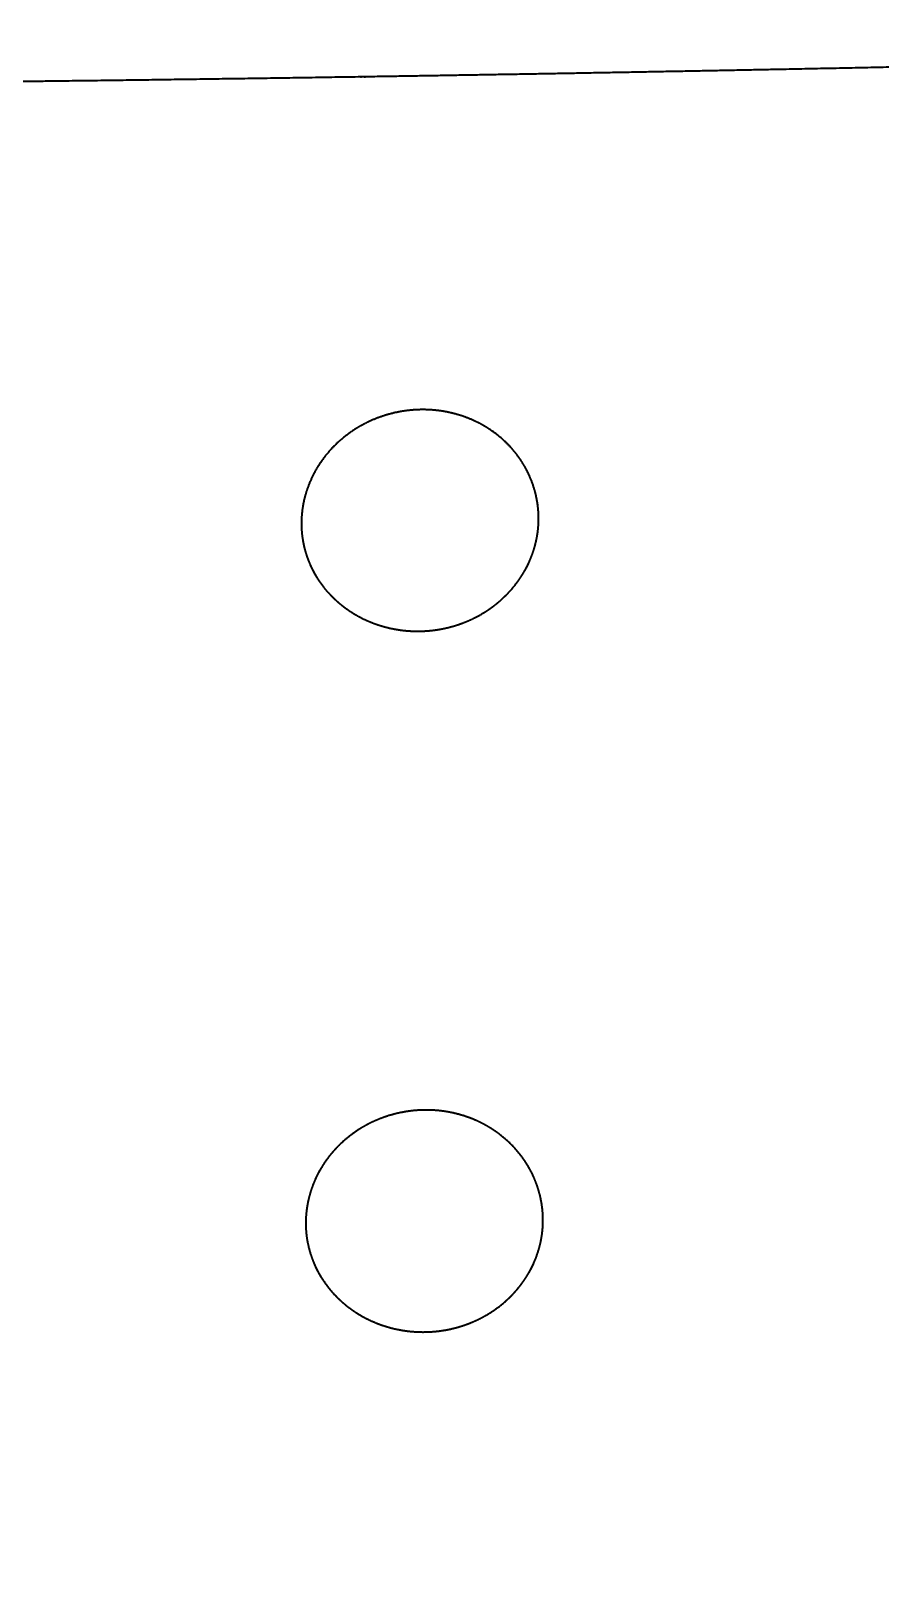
# Model space of a CAD drawing. Header units: millimetres. Extents: x 0 to 2650, y -1173 to 718.
# Drawn here: x 875.6 to 1008.1, y 474.3 to 717.9 of the extents above; entities that cross this region are included whole.
import ezdxf

# ---------------------------------------------------------------- set-up
doc = ezdxf.new("R2010")
doc.units = ezdxf.units.MM
doc.layers.add('Blocks', color=7, linetype='Continuous')
doc.layers.add('Blocks$Inner', color=7, linetype='Continuous', lineweight=25, true_color=0x007f00)
doc.layers.add('Blocks$Outline', color=7, linetype='Continuous', lineweight=35, true_color=0xff3f3f)

# ---------------------------------------------------------------- blocks, each defined once
blk = doc.blocks.new('Balcony Lounge Bench Front')
at = {"layer": 'Blocks$Inner'}
for points, knots in [([(1229.032135656447, 717.673536469847), (1217.412332935046, 717.3653052076188), (1205.789817789637, 717.0513861277686), (1194.158880985387, 716.7411702393656), (1170.927254889035, 716.1215403774004), (1147.689668041134, 715.5111076287067), (1124.442287047073, 714.9214726045757), (1105.366667405595, 714.4376466270987), (1085.797014010966, 713.9561622996116), (1065.73242956204, 713.4874846951825), (1038.526785628674, 712.8520030056352), (1011.879939047851, 712.2752416561052), (985.7978659233595, 711.7694421541928), (985.4769425267277, 711.7632186115552), (985.1560166294676, 711.7570040290339), (984.835088246422, 711.7507984346012), (964.7770676147575, 711.3631302801296), (944.6060381781808, 711.0082859366921), (924.3265093981154, 710.6936133770141), (909.4397973357882, 710.4626198543992), (894.764427649885, 710.2575577655334), (880.3025351431297, 710.0793459157794), (866.3248139742882, 709.9071004407415), (852.7207657056551, 709.761705214798), (839.4961711795131, 709.6383641322282), (839.3411159378084, 709.6369179872199), (839.1860601635071, 709.6354744130367), (839.0310038630087, 709.634033408438), (815.2872365013191, 709.4133724107196), (791.3243036478689, 709.2512830401974), (767.5691590605147, 709.1481781405782), (746.7689389565749, 709.0578985551183), (725.7902417672667, 709.0114343610912), (704.9946520047579, 709.0110993805829)], [483.7492437124793, 483.7492437124793, 483.7492437124793, 483.7492437124793, 518.8147163931104, 518.8147163931104, 518.8147163931104, 588.8905934468343, 588.8905934468343, 588.8905934468343, 647.8605916158995, 647.8605916158995, 647.8605916158995, 728.0740228903242, 728.0740228903242, 728.0740228903242, 729.0396010724385, 729.0396010724385, 729.0396010724385, 789.6955255532536, 789.6955255532536, 789.6955255532536, 833.7995068389195, 833.7995068389195, 833.7995068389195, 874.658090422292, 874.658090422292, 874.658090422292, 875.1236872624626, 875.1236872624626, 875.1236872624626, 946.622930840694, 946.622930840694, 946.622930840694, 1009.202221549876, 1009.202221549876, 1009.202221549876, 1009.202221549876]), ([(954.7651366757982, 641.8133399506441), (954.7651275020271, 642.3629099337813), (954.7375500990511, 642.9144164898535), (954.6244842372689, 644.0309126715802), (954.5381485163089, 644.5895709440192), (954.1959144342181, 646.2400961146232), (953.8570908404399, 647.308652424832), (953.1789148721382, 648.8666790441785), (952.9239694950793, 649.3785919375186), (952.3671302052098, 650.3658760029575), (952.0645319087798, 650.8433324420184), (951.4122031521783, 651.7666966861107), (951.062496291559, 652.2126200766434), (950.3150377277288, 653.07232586397), (949.9163226303008, 653.4870244172016), (948.6528535536399, 654.6760916966741), (947.7396053617013, 655.3778528766343), (946.2688355404207, 656.2983016710059), (945.7616983503212, 656.5829251790565), (944.71184691089, 657.1070823664886), (944.1682210850813, 657.3466903415101), (942.5188485973504, 657.9818975495982), (941.3850832011703, 658.3001559320546), (939.6331879734116, 658.6213308993902), (939.0395834565916, 658.7022437815176), (937.8394111848502, 658.8091458804411), (937.2386239982607, 658.8347198006995), (936.6371414408804, 658.8327986203803)], [177.1970611693083, 177.1970611693083, 177.1970611693083, 177.1970611693083, 178.9585203319024, 178.9585203319024, 180.7661941722061, 180.7661941722061, 184.3815418528133, 184.3815418528133, 186.1892156931169, 186.1892156931169, 187.9968895334206, 187.9968895334206, 189.804563373724, 189.804563373724, 191.6122372140276, 191.6122372140276, 195.2275848946351, 195.2275848946351, 197.0352587349388, 197.0352587349388, 198.8429325752426, 198.8429325752426, 202.45828025585, 202.45828025585, 204.2659540961537, 204.2659540961537, 206.0736279364574, 206.0736279364574, 206.0736279364574, 206.0736279364574]), ([(917.7651234823388, 641.0746645266918), (917.7651440512618, 640.0681109719008), (917.8578350623775, 639.0884690839666), (918.0423751552898, 638.1178858674175), (918.0934084289456, 637.8494778585336), (918.1517760379629, 637.5808100505565), (918.2167713389008, 637.3151541300213), (918.281553427074, 637.0503696760861), (918.3531875848039, 636.7872369583893), (918.431695820238, 636.5257121361174), (918.5880384119937, 636.0049073021255), (918.771057680664, 635.4922405740908), (918.980977434303, 634.987504377048), (919.1912258636985, 634.4819779039681), (919.4274945586931, 633.9867218439613), (919.6901109894152, 633.5015587007947), (919.8222888555738, 633.2573705179457), (919.9609130183271, 633.0161892094766), (920.1060426618187, 632.7779806147737), (920.2514418708106, 632.5393295686372), (920.4040051490701, 632.3027187477455), (920.562176020796, 632.0706328235683), (921.1925160365627, 631.1457277287845), (921.9156768026205, 630.2837072388174), (922.7354040469654, 629.4844231928219), (923.1465688711378, 629.0835124185323), (923.5789819412948, 628.701671105584), (924.0332261269959, 628.3388971036984), (924.4880655915149, 627.975647693027), (924.9645009015148, 627.6319764475775), (925.4586944985986, 627.3111287338179), (926.4454794301619, 626.6704735510393), (927.4950740918557, 626.1240964220779), (928.6104346127595, 625.6736718710563), (929.1693849445728, 625.447946692937), (929.7484599780819, 625.2456933881294), (930.3319528779975, 625.0727365144885), (930.9141133793801, 624.900174585644), (931.5053384019757, 624.7548329649508), (932.1059094349202, 624.636923076654), (933.3116101003598, 624.4002083118976), (934.5347340249864, 624.2770914785106), (935.7767199476548, 624.2690711886898)], [117.7966424881412, 117.7966424881412, 117.7966424881412, 117.7966424881412, 121.1533149979701, 121.1533149979701, 121.1533149979701, 122.0844969982978, 122.0844969982978, 122.0844969982978, 123.0107064796649, 123.0107064796649, 123.0107064796649, 124.8546306990416, 124.8546306990416, 124.8546306990416, 126.7013993916289, 126.7013993916289, 126.7013993916289, 127.6311802219141, 127.6311802219141, 127.6311802219141, 128.5643502761902, 128.5643502761902, 128.5643502761902, 132.2701314173521, 132.2701314173521, 132.2701314173521, 134.131370356656, 134.131370356656, 134.131370356656, 135.9979400210498, 135.9979400210498, 135.9979400210498, 139.7140544171125, 139.7140544171125, 139.7140544171125, 141.5878027622876, 141.5878027622876, 141.5878027622876, 143.4486197938053, 143.4486197938053, 143.4486197938053, 147.1790415086671, 147.1790415086671, 147.1790415086671, 147.1790415086671]), ([(935.7767199476548, 624.2690711886898), (937.0182854972081, 624.2610529794329), (938.2511894739055, 624.3682410079564), (939.4764180489692, 624.5914597857627), (940.0864419525169, 624.7025972444826), (940.689444999849, 624.8417957794954), (941.2856111921992, 625.0091039913168), (941.8829131022394, 625.1767309311981), (942.4780890560505, 625.3744645610095), (943.0549876150253, 625.5968797897804), (944.2057774431996, 626.0405508285112), (945.2976791037927, 626.5844889972941), (946.3323542302733, 627.2282457352012), (946.5909304796423, 627.3891273477311), (946.84498976754, 627.5557406680273), (947.0945827896485, 627.7280868528178), (947.3450950993592, 627.9010678138147), (947.5920976004618, 628.080573017236), (947.8329096084653, 628.2646162804958), (948.3125931623308, 628.6312197871812), (948.7711219965568, 629.0180840362045), (949.2089633093001, 629.4252389699905), (950.0827219310904, 630.2377596788538), (950.8600595584448, 631.1167592220118), (951.5445411660166, 632.0622632815503), (951.7161600579038, 632.2993278822323), (951.8824074396489, 632.5414578453965), (952.0410698637043, 632.7853464705331), (952.199304639531, 633.0285777343706), (952.3509204742004, 633.2748578926439), (952.4959902798237, 633.5242155604428), (952.7844273309129, 634.0200043985024), (953.0458568505037, 634.5259027909306), (953.2807685637545, 635.0420469134951), (953.5155562724049, 635.5579185752031), (953.7226193813149, 636.0813131994546), (953.9024227027257, 636.6124209494265), (953.9927867944152, 636.8793407651465), (954.0760729206922, 637.1476846009173), (954.1523411125872, 637.4174978562878), (954.2287641540624, 637.6878589215303), (954.2984828734316, 637.9611403207673), (954.3606303533179, 638.2337728335224), (954.6080508110899, 639.3191726153527), (954.7411021052849, 640.4094026127059), (954.7621883570919, 641.5065356940395), (954.7642345506392, 641.6130006386338), (954.7651375623445, 641.7152788364256), (954.7651366757982, 641.8133399506441)], [147.1790415086671, 147.1790415086671, 147.1790415086671, 147.1790415086671, 150.9082826268252, 150.9082826268252, 150.9082826268252, 152.7676458240798, 152.7676458240798, 152.7676458240798, 154.639176519309, 154.639176519309, 154.639176519309, 158.3498728036855, 158.3498728036855, 158.3498728036855, 159.2788941778976, 159.2788941778976, 159.2788941778976, 160.2130611819632, 160.2130611819632, 160.2130611819632, 162.0696542812669, 162.0696542812669, 162.0696542812669, 165.7692183105517, 165.7692183105517, 165.7692183105517, 166.7007093679837, 166.7007093679837, 166.7007093679837, 167.6275428588669, 167.6275428588669, 167.6275428588669, 169.4696703578914, 169.4696703578914, 169.4696703578914, 171.3108484330057, 171.3108484330057, 171.3108484330057, 172.23650323621, 172.23650323621, 172.23650323621, 173.1660922924084, 173.1660922924084, 173.1660922924084, 176.8527274313451, 176.8527274313451, 176.8527274313451, 177.1970611693083, 177.1970611693083, 177.1970611693083, 177.1970611693083]), ([(937.1619586866545, 549.5716069371629), (937.0483936662033, 549.5712462735198), (936.9348140728009, 549.5699002933604), (936.8212199800946, 549.5675670670826), (936.3266150065247, 549.557419665085), (935.8317347430548, 549.5285957873202), (934.7276935629252, 549.4221901126875), (934.1242166893753, 549.3353788303357), (932.3404327292646, 548.9947117818083), (931.1817525826336, 548.6609342949341), (929.4900884673152, 547.9982991554498), (928.9317593602136, 547.7488479030144), (927.854111054965, 547.2052602337681), (927.3322824334537, 546.9103939756824), (926.3219138400746, 546.2754732538888), (925.8333749020039, 545.9354173777465), (924.8898553849249, 545.2097468441243), (924.4338531566045, 544.823176999791), (923.1246043833744, 543.5986680902897), (922.3497970389744, 542.7162621927309), (921.3290591730347, 541.2971685225748), (921.012566366895, 540.8081049803732), (920.5743307157718, 540.0498476184293), (920.4339849224125, 539.7922426296936), (920.1679018331924, 539.2728687938616), (920.0421495848423, 539.0111894519068), (919.4491298245321, 537.6930115757641), (919.0880689756432, 536.6074493909946), (918.7777042723628, 535.2117223339883), (918.7227428007627, 534.9306207525151), (918.627284485472, 534.3644335501158), (918.5867365156519, 534.0786693634764), (918.4881670232626, 533.2239776252354), (918.4526808186529, 532.6556493779499), (918.4459077819338, 532.02904023054), (918.4455857108387, 531.96937064558), (918.4455871725204, 531.9097165124695)], [131.0938621494744, 131.0938621494744, 131.0938621494744, 131.0938621494744, 131.5909442456591, 131.5909442456591, 131.5909442456591, 133.7508921709843, 133.7508921709843, 136.4069073944604, 136.4069073944604, 141.7189378414126, 141.7189378414126, 144.3749530648886, 144.3749530648886, 147.0309682883647, 147.0309682883647, 149.686983511841, 149.686983511841, 152.3429987353171, 152.3429987353171, 157.6550291822692, 157.6550291822692, 160.3110444057453, 160.3110444057453, 161.6390520174837, 161.6390520174837, 162.9670596292218, 162.9670596292218, 168.279090076174, 168.279090076174, 169.607097687912, 169.607097687912, 170.93510529965, 170.93510529965, 173.5911205231261, 173.5911205231261, 173.8707423564457, 173.8707423564457, 173.8707423564457, 173.8707423564457]), ([(918.4455871725204, 531.9097165124695), (918.445612878375, 530.875543499289), (918.5461187846067, 529.8514728824157), (918.7470945437235, 528.8357205402826), (918.8003800822898, 528.5664098988454), (918.8610509205137, 528.2967167057832), (918.9283530765806, 528.0300500461672), (918.9954467213229, 527.7642095564879), (919.0694217965483, 527.4999749977651), (919.1503087339661, 527.2373031655443), (919.3113561556838, 526.7143185812856), (919.4991905309162, 526.1993365020462), (919.7140938791927, 525.6921560861956), (919.9292773375837, 525.1843145993698), (920.1705890762751, 524.6866777521427), (920.4384030420151, 524.1990763935028), (920.5731706882616, 523.9537087285644), (920.7144104553663, 523.7113458157874), (920.8621863429562, 523.4719544617001), (921.0102678607582, 523.2320679982149), (921.1656395965656, 522.9940947847062), (921.3265502637314, 522.7607936970635), (921.9678831202418, 521.8309382959233), (922.7021865363658, 520.9644737279341), (923.5332995459557, 520.1612898991661), (923.950010511322, 519.7585823193403), (924.3879036298258, 519.3751490682553), (924.8475507046714, 519.0109875949638), (925.0782335836393, 518.82822603362), (925.3150575033014, 518.6498733074113), (925.5558308594573, 518.4776384568031), (925.7956214771039, 518.306106598513), (926.0401014639137, 518.1400342106135), (926.2893362254053, 517.9794309986391), (927.286473164053, 517.3368906315955), (928.3454289523688, 516.7897313954454), (929.4689165195286, 516.3394452441098), (930.0319165919373, 516.11379865645), (930.6146635629684, 515.9118889573729), (931.2013968093197, 515.7394650846109), (931.7868188521443, 515.567426536516), (932.3808546683485, 515.4228192959781), (932.9837632102917, 515.3058075974695), (934.1940508753614, 515.0709165559238), (935.4197131237815, 514.950245966611), (936.6620553892462, 514.9448509499198)], [173.8707423564457, 173.8707423564457, 173.8707423564457, 173.8707423564457, 177.3652081411983, 177.3652081411983, 177.3652081411983, 178.2951359989609, 178.2951359989609, 178.2951359989609, 179.2201964525707, 179.2201964525707, 179.2201964525707, 181.0614483767524, 181.0614483767524, 181.0614483767524, 182.9050565701369, 182.9050565701369, 182.9050565701369, 183.8330749153241, 183.8330749153241, 183.8330749153241, 184.7648435012183, 184.7648435012183, 184.7648435012183, 188.464669580953, 188.464669580953, 188.464669580953, 190.3222544341338, 190.3222544341338, 190.3222544341338, 191.2563885686653, 191.2563885686653, 191.2563885686653, 192.1852319993178, 192.1852319993178, 192.1852319993178, 195.8945895959261, 195.8945895959261, 195.8945895959261, 197.7648149984549, 197.7648149984549, 197.7648149984549, 199.6222580980067, 199.6222580980067, 199.6222580980067, 203.3456058875158, 203.3456058875158, 203.3456058875158, 203.3456058875158]), ([(936.6620553892462, 514.9448509499198), (937.9039655169418, 514.9394571956655), (939.1349982598931, 515.0493847762846), (940.3562098727234, 515.2749928296471), (940.9642729385505, 515.3873271074735), (941.564804787211, 515.5276308756984), (942.158006881873, 515.6958996378089), (942.7523267639208, 515.8644854734739), (943.3439468878896, 516.0630191988166), (943.9169593264214, 516.2860471481326), (945.0600368229843, 516.730955867075), (946.1427833944981, 517.2754124733474), (947.167089462404, 517.9187073033427), (947.4231211343249, 518.0795028468056), (947.6745779564353, 518.2459777092081), (947.9215132453664, 518.4181301843637), (948.1693402995406, 518.5909043592146), (948.4136311773418, 518.7701746312923), (948.6516686412342, 518.953904596332), (949.1258135517255, 519.3198748364848), (949.5786969318615, 519.7059223042233), (950.0107941691294, 520.1120631101367), (950.8732002611632, 520.922663769059), (951.6393092754461, 521.7993584692194), (952.3125888585109, 522.7421153688811), (952.4814294650787, 522.9785337169014), (952.6448946315595, 523.2199937136975), (952.8008288947003, 523.4632326247702), (952.9563398888477, 523.7058112865416), (953.1052658012868, 523.9514488494606), (953.2476734838383, 524.2001719083637), (953.5308280244026, 524.69471730234), (953.7871452965792, 525.1994840003936), (954.0170577770805, 525.7145904327626), (954.2468538983612, 526.2294361686145), (954.4491090288884, 526.7520073125816), (954.6242161462742, 527.2824677422141), (954.7122197004192, 527.5490611499408), (954.7931852437159, 527.8171435640797), (954.8671623510782, 528.0867558365208), (954.9412974323986, 528.3569438508275), (955.008745298097, 528.6301142901211), (955.068664005441, 528.9027185552004), (955.3071802740833, 529.9878646640245), (955.4319057252615, 531.0793596299045), (955.4445395441617, 532.1789337551963), (955.4451470262502, 532.2318054633506), (955.4455981835981, 532.2932251485618), (955.4455977823382, 532.3631743737969)], [203.3456058875158, 203.3456058875158, 203.3456058875158, 203.3456058875158, 207.0677079222111, 207.0677079222111, 207.0677079222111, 208.9236328262206, 208.9236328262206, 208.9236328262206, 210.7915930610918, 210.7915930610918, 210.7915930610918, 214.4954930545115, 214.4954930545115, 214.4954930545115, 215.4229693630836, 215.4229693630836, 215.4229693630836, 216.3555600668788, 216.3555600668788, 216.3555600668788, 218.2089013692731, 218.2089013692731, 218.2089013692731, 221.9026461156636, 221.9026461156636, 221.9026461156636, 222.832761019943, 222.832761019943, 222.832761019943, 223.7582317841261, 223.7582317841261, 223.7582317841261, 225.5977526837323, 225.5977526837323, 225.5977526837323, 227.4363677526957, 227.4363677526957, 227.4363677526957, 228.3607125617644, 228.3607125617644, 228.3607125617644, 229.2890706838239, 229.2890706838239, 229.2890706838239, 232.9706643167546, 232.9706643167546, 232.9706643167546, 233.1766314219879, 233.1766314219879, 233.1766314219879, 233.1766314219879])]:
    blk.add_open_spline(points, degree=3, knots=knots, dxfattribs=at)
for points, weights, knots in [([(936.6371414408804, 658.8327986203803), (936.4382655497604, 658.8321708076774), (936.2393128444539, 658.828532624147), (936.0402837384809, 658.8218707019187), (935.4384109612802, 658.8017388087865), (934.833791358431, 658.7537314011934), (933.63485673182, 658.6030052442075), (933.0419942525514, 658.500644245567), (931.2870205453601, 658.1158770460243), (930.1460269733907, 657.7554351367253), (928.4778719388905, 657.0539936188579), (927.9323853781916, 656.7944514252158), (926.8787396811913, 656.232199004513), (926.3682535942207, 655.9286404255326), (925.3794537056401, 655.2773400619335), (924.9013369381901, 654.9296799863623), (923.9768924459513, 654.1886451698992), (923.5294911757301, 653.7938812003085), (922.2574474225985, 652.5589294693091), (921.5044290134883, 651.6713284161597), (920.5130712804985, 650.2462465118879), (920.205900649149, 649.7554570879693), (919.6392554894592, 648.740930126256), (919.3829858013596, 648.2224603026661), (918.6995397862484, 646.6484284049002), (918.3546319473699, 645.5687847153713), (918.0035044044198, 643.9036119008233), (917.9142813122398, 643.3379312171892), (917.7958946990584, 642.2122425978669), (917.7662201579096, 641.6508380198611), (917.7651234823388, 641.0746645266918)], [1, 0.999999999998977, 0.999999999998971, 1, 1, 1, 1, 1, 1, 1, 1, 1, 1, 1, 1, 1, 1, 1, 1, 1, 1, 1, 1, 1, 1, 1, 1, 1, 1, 1, 1], [206.0736279364574, 206.0736279364574, 206.0736279364574, 206.0736279364574, 206.6728964836983, 206.6728964836983, 206.6728964836983, 208.4804131401336, 208.4804131401336, 210.2879297965689, 210.2879297965689, 213.9029631094396, 213.9029631094396, 215.7104797658748, 215.7104797658748, 217.5179964223101, 217.5179964223101, 219.3255130787454, 219.3255130787454, 221.1330297351806, 221.1330297351806, 224.7480630480511, 224.7480630480511, 226.5555797044863, 226.5555797044863, 228.3630963609214, 228.3630963609214, 231.978129673792, 231.978129673792, 233.7856463302272, 233.7856463302272, 235.5931629866621, 235.5931629866621, 235.5931629866621, 235.5931629866621]), ([(955.4455977823386, 532.3631743737965), (955.4455947420159, 532.8696169106778), (955.4223365844842, 533.3771603338823), (955.3751887939657, 533.8858193724872), (955.3486378762782, 534.172266820413), (955.3144679772827, 534.4588182848488), (955.2730975299809, 534.7425627246116), (955.2317270826851, 535.0263071642767), (955.1830930457043, 535.3080332518742), (955.1273132365212, 535.5877713861152), (954.904193999875, 536.7067239221412), (954.567758639033, 537.7941477224452), (954.1172299932724, 538.8497115146323), (953.8919656706352, 539.3774934101449), (953.6363403283558, 539.8998559129362), (953.3563371607445, 540.4041878265512), (953.0763339933382, 540.9085197397923), (952.7717040707249, 541.3962604138526), (952.4430147062122, 541.8677886450946), (951.7856359779765, 542.8108451064833), (951.0327258815646, 543.689522709193), (950.1803784207568, 544.5012222924564), (949.3280309613148, 545.3129218744301), (948.4025753178499, 546.0322253531932), (947.4097844292965, 546.660513941164), (946.9133889856241, 546.9746582347913), (946.3998017477388, 547.2661022152489), (945.8686390817555, 547.5343594791212), (945.3374764161864, 547.802616742787), (944.7863918155226, 548.0483328825361), (944.2290607189569, 548.2654370404931), (943.1143985270076, 548.6996453559354), (941.9658271224349, 549.0258071506919), (940.7836699860527, 549.2451853520695), (940.1925914184129, 549.3548744526582), (939.5920547214428, 549.4377677376148), (938.9848435643305, 549.4925559678187), (938.3776324009345, 549.5473441985893), (937.7700030265066, 549.5735563378134), (937.1619586866545, 549.5716069371629)], [1.000000123633748, 1.000000123889416, 1.000000124154154, 1.00000012442888, 1.00000012458359, 1.00000012474136, 1.00000012490067, 1.00000012505998, 1.00000012522125, 1.00000012538456, 1.00000012603779, 1.00000012672345, 1.00000012744696, 1.00000012780871, 1.00000012818199, 1.00000012855825, 1.00000012893452, 1.0000001293146, 1.00000012969857, 1.00000013046652, 1.00000013125019, 1.0000001320491, 1.00000013284801, 1.00000013363726, 1.00000013441041, 1.00000013479699, 1.0000001351797, 1.00000013555763, 1.00000013593556, 1.00000013631008, 1.00000013667097, 1.00000013739274, 1.00000013806742, 1.00000013868708, 1.00000013899691, 1.00000013929336, 1.00000013957331, 1.00000009306844, 1.00000004654425, 1], [233.1766314219879, 233.1766314219879, 233.1766314219879, 233.1766314219879, 234.7978077003327, 234.7978077003327, 234.7978077003327, 235.7161207925209, 235.7161207925209, 235.7161207925209, 236.6291300396805, 236.6291300396805, 236.6291300396805, 240.2716340150955, 240.2716340150955, 240.2716340150955, 242.1070325928261, 242.1070325928261, 242.1070325928261, 243.9299323737447, 243.9299323737447, 243.9299323737447, 247.5814207297554, 247.5814207297554, 247.5814207297554, 251.2337014326451, 251.2337014326451, 251.2337014326451, 253.0546632957831, 253.0546632957831, 253.0546632957831, 254.8888862293919, 254.8888862293919, 254.8888862293919, 258.5279108386918, 258.5279108386918, 258.5279108386918, 260.3562706171276, 260.3562706171276, 260.3562706171276, 262.1877242989489, 262.1877242989489, 262.1877242989489, 262.1877242989489])]:
    blk.add_rational_spline(points, weights, degree=3, knots=knots, dxfattribs=at)
at = {"layer": 'Blocks$Outline'}
for points, weights, knots in [([(1272.782866268517, 7.403438686596928), (1272.847139417656, 7.404245586887555), (1272.911412566793, 7.405052487174544), (1272.97568571593, 7.405859387465171), (1271.813254692839, 102.5680177402646), (1270.650823669748, 197.7301760930677), (1269.488392646657, 292.8923344458708), (1269.085729542082, 325.8562603558793), (1268.672325599901, 359.691779170643), (1268.271878808337, 392.459301920564), (1266.981304176945, 498.0482166491602), (1265.690729545549, 603.6371313777527), (1264.400154914156, 709.2260461063452), (1264.397271064254, 709.4955263877928), (1264.391532174544, 710.0298948491472), (1264.383056639479, 710.8132111781852), (1264.374760223964, 711.5735611086711), (1264.366688456645, 712.3066567577189), (1264.35888579279, 713.0080788024934), (1264.351394752241, 713.6745354134473), (1264.344257338373, 714.301651437745), (1264.337509795288, 714.886377442861), (1264.331191252066, 715.4264049126796), (1264.325335765352, 715.9172977432681), (1264.319969734208, 716.3576938684128), (1264.315127385891, 716.745792110094), (1264.310834452857, 717.0779992890166), (1264.307109003779, 717.3538337917234), (1264.303979032089, 717.5714208674945), (1264.301460423758, 717.7290512911204), (1264.300197248438, 717.7936321022062), (1264.298898070707, 717.8346383950775), (1258.4565186788, 717.8519895717181), (1252.615224408812, 717.8506732283604), (1246.774396629648, 717.8433136643362), (1243.761874522035, 717.8395027033075), (1240.968143133761, 717.8472723194136), (1237.955164253066, 717.8238914918984), (1234.986464273064, 717.8008395532343), (1231.986690202613, 717.7519085335916), (1229.032135656447, 717.673536469847), (1217.412332935046, 717.3653052076188), (1205.789817789637, 717.0513861277686), (1194.158880985387, 716.7411702393656), (1170.927254889035, 716.1215403774004), (1147.689668041134, 715.5111076287067), (1124.442287047073, 714.9214726045757), (1105.366667405595, 714.4376466270987), (1085.797014010966, 713.9561622996116), (1065.73242956204, 713.4874846951825), (1038.526785628674, 712.8520030056352), (1011.879939047851, 712.2752416561052), (985.7978659233595, 711.7694421541928), (985.4769425267277, 711.7632186115552), (985.1560166294676, 711.7570040290339), (984.835088246422, 711.7507984346012), (964.7770676147575, 711.3631302801296), (944.6060381781808, 711.0082859366921), (924.3265093981154, 710.6936133770141), (909.4397973357882, 710.4626198543992), (894.764427649885, 710.2575577655334), (880.3025351431297, 710.0793459157794), (866.3248139742882, 709.9071004407415), (852.7207657056551, 709.761705214798), (839.4961711795131, 709.6383641322282), (839.3411159378084, 709.6369179872199), (839.1860601635071, 709.6354744130367), (839.0310038630087, 709.634033408438), (815.2872365013191, 709.4133724107196), (791.3243036478689, 709.2512830401974), (767.5691590605147, 709.1481781405782), (746.7689389565749, 709.0578985551183), (725.7902417672667, 709.0114343610912), (704.9946520047579, 709.0110993805829), (684.1990622422509, 709.0114343610912), (663.2203650529409, 709.0578985551183), (642.4201449490029, 709.1481781405782), (618.6650003616487, 709.2512830401974), (594.7020675081967, 709.4133724107196), (570.9583001465089, 709.634033408438), (570.8032438460086, 709.6354744130367), (570.6481880717092, 709.6369179872199), (570.4931328300027, 709.6383641322282), (557.2685383038606, 709.761705214798), (543.6644900352276, 709.9071004407415), (529.686768866386, 710.0793459157794), (515.2248763596308, 710.2575577655334), (500.5495066737294, 710.4626198543992), (485.6627946114022, 710.6936133770141), (465.3832658313349, 711.0082859366921), (445.2122363947583, 711.3631302801296), (425.1542157630956, 711.7507984346012), (424.8332873800482, 711.7570040290339), (424.512361482788, 711.7632186115552), (424.1914380861581, 711.7694421541928), (398.1093649616669, 712.2752416561052), (371.4625183808439, 712.8520030056352), (344.2568744474756, 713.4874846951825), (324.1922899985493, 713.9561622996116), (304.6226366039227, 714.4376466270987), (285.5470169624441, 714.9214726045757), (262.2996359683839, 715.5111076287067), (239.0620491204827, 716.1215403774004), (215.8304230241301, 716.7411702393656), (204.1994862198808, 717.0513861277686), (192.5769710744698, 717.3653052076188), (180.9571683530703, 717.673536469847), (178.0026138069024, 717.7519085335916), (175.0028397364531, 717.8008395532343), (172.0341397564498, 717.8238914918984), (169.0211608757563, 717.8472723194136), (166.2274294874824, 717.8395027033075), (163.2149073798701, 717.8433136643362), (157.374079600706, 717.8506732283604), (151.5327853307172, 717.8519895717181), (145.6904059388107, 717.8346383950775), (145.6891067610795, 717.7936321022062), (145.6878435857598, 717.7290512911204), (145.6853249774267, 717.5714208674945), (145.6821950057365, 717.3538337917234), (145.6784695566585, 717.0779992890166), (145.6741766236246, 716.745792110094), (145.6693342753078, 716.3576938684128), (145.6639682441655, 715.9172977432681), (145.6581127574518, 715.4264049126796), (145.6517942142291, 714.886377442861), (145.6450466711449, 714.301651437745), (145.637909257277, 713.6745354134473), (145.6304182167278, 713.0080788024934), (145.622615552873, 712.3066567577189), (145.6145437855539, 711.5735611086711), (145.6062473700385, 710.8132111781852), (145.5977718349732, 710.0298948491472), (145.592032945262, 709.4955263877928), (145.58914909536, 709.2260461063452), (144.2985744639664, 603.6371313777527), (143.0079998325709, 498.0482166491602), (141.7174252011773, 392.459301920564), (141.3169784096173, 359.691779170643), (140.9035744674388, 325.8562603558793), (140.5009113628603, 292.8923344458672), (139.3384803397694, 197.7301760930677), (138.1760493166785, 102.5680177402646), (137.0136182935876, 7.405859387465171), (137.0778914427246, 7.405052487178182), (137.1421645918635, 7.404245586891193), (137.2064377410006, 7.403438686604204)], [1, 1, 1, 1, 1, 1, 1, 0.9808919833601211, 0.9808919833601211, 1, 1, 1, 1, 1, 1, 1, 1, 1, 1, 1, 1, 1, 1, 1, 1, 1, 1, 1, 1, 1, 1, 1, 1, 1, 1, 1, 1, 1, 1, 1, 1, 1, 1, 1, 1, 1, 1, 1, 1, 1, 1, 1, 1, 1, 1, 1, 1, 1, 1, 1, 1, 1, 1, 1, 1, 1, 1, 1, 1, 1, 1, 1, 1, 1, 1, 1, 1, 1, 1, 1, 1, 1, 1, 1, 1, 1, 1, 1, 1, 1, 1, 1, 1, 1, 1, 1, 1, 1, 1, 1, 1, 1, 1, 1, 1, 1, 1, 1, 1, 1, 1, 1, 1, 1, 1, 1, 1, 1, 1, 1, 1, 1, 1, 1, 1, 1, 1, 1, 1, 1, 1, 1, 1, 1, 1, 1, 1, 1, 0.9808919833601211, 0.9808919833601211, 1, 1, 1, 1, 1, 1, 1], [0.991234779639307, 0.991234779639307, 0.991234779639307, 0.991234779639307, 1, 1, 1, 2, 2, 2, 104.5202590288076, 104.5202590288076, 104.5202590288076, 431.4591955202933, 431.4591955202933, 431.4591955202933, 432.4591955202933, 433.4591955202933, 434.4591955202933, 435.4591955202933, 436.4591955202933, 437.4591955202933, 438.4591955202933, 439.4591955202933, 440.4591955202933, 441.4591955202933, 442.4591955202933, 443.4591955202933, 444.4591955202933, 445.4591955202933, 446.4591955202933, 447.4591955202933, 448.4591955202933, 448.4591955202933, 448.4591955202933, 465.9829697924281, 465.9829697924281, 465.9829697924281, 474.8036466555018, 474.8036466555018, 474.8036466555018, 483.7492437124793, 483.7492437124793, 483.7492437124793, 518.8147163931104, 518.8147163931104, 518.8147163931104, 588.8905934468343, 588.8905934468343, 588.8905934468343, 647.8605916158995, 647.8605916158995, 647.8605916158995, 728.0740228903242, 728.0740228903242, 728.0740228903242, 729.0396010724385, 729.0396010724385, 729.0396010724385, 789.6955255532536, 789.6955255532536, 789.6955255532536, 833.7995068389195, 833.7995068389195, 833.7995068389195, 874.658090422292, 874.658090422292, 874.658090422292, 875.1236872624626, 875.1236872624626, 875.1236872624626, 946.622930840694, 946.622930840694, 946.622930840694, 1009.202221549876, 1009.202221549876, 1009.202221549876, 1071.781512259058, 1071.781512259058, 1071.781512259058, 1143.280755837289, 1143.280755837289, 1143.280755837289, 1143.746352677459, 1143.746352677459, 1143.746352677459, 1184.604936260832, 1184.604936260832, 1184.604936260832, 1228.708917546498, 1228.708917546498, 1228.708917546498, 1289.364842027313, 1289.364842027313, 1289.364842027313, 1290.330420209427, 1290.330420209427, 1290.330420209427, 1370.543851483852, 1370.543851483852, 1370.543851483852, 1429.513849652917, 1429.513849652917, 1429.513849652917, 1499.589726706641, 1499.589726706641, 1499.589726706641, 1534.655199387272, 1534.655199387272, 1534.655199387272, 1543.60079644425, 1543.60079644425, 1543.60079644425, 1552.421473307323, 1552.421473307323, 1552.421473307323, 1569.945247579458, 1569.945247579458, 1569.945247579458, 1570.945247579458, 1571.945247579458, 1572.945247579458, 1573.945247579458, 1574.945247579458, 1575.945247579458, 1576.945247579458, 1577.945247579458, 1578.945247579458, 1579.945247579458, 1580.945247579458, 1581.945247579458, 1582.945247579458, 1583.945247579458, 1584.945247579458, 1585.945247579458, 1586.945247579458, 1586.945247579458, 1586.945247579458, 1913.884184070944, 1913.884184070944, 1913.884184070944, 2016.404443099752, 2016.404443099752, 2016.404443099752, 2017.404443099752, 2017.404443099752, 2017.404443099752, 2017.413208320113, 2017.413208320113, 2017.413208320113, 2017.413208320113]), ([(917.7651234823388, 641.0746645266918), (917.7662201579096, 641.6508380198611), (917.7958946990584, 642.2122425978669), (917.9142813122398, 643.3379312171892), (918.0035044044198, 643.9036119008233), (918.3546319473699, 645.5687847153713), (918.6995397862484, 646.6484284049002), (919.3829858013596, 648.2224603026661), (919.6392554894592, 648.740930126256), (920.205900649149, 649.7554570879693), (920.5130712804985, 650.2462465118879), (921.5044290134883, 651.6713284161597), (922.2574474225985, 652.5589294693091), (923.5294911757301, 653.7938812003085), (923.9768924459513, 654.1886451698992), (924.9013369381901, 654.9296799863623), (925.3794537056401, 655.2773400619335), (926.3682535942207, 655.9286404255326), (926.8787396811913, 656.232199004513), (927.9323853781916, 656.7944514252158), (928.4778719388905, 657.0539936188579), (930.1460269733907, 657.7554351367253), (931.2870205453601, 658.1158770460243), (933.0419942525514, 658.500644245567), (933.63485673182, 658.6030052442075), (934.833791358431, 658.7537314011934), (935.4384109612802, 658.8017388087865), (936.0402837384809, 658.8218707019187), (936.2393128444539, 658.828532624147), (936.4382655497604, 658.8321708076774), (936.6371414408804, 658.8327986203803), (937.2386239982607, 658.8347198006995), (937.8394111848502, 658.8091458804411), (939.0395834565916, 658.7022437815176), (939.6331879734116, 658.6213308993902), (941.3850832011703, 658.3001559320546), (942.5188485973504, 657.9818975495982), (944.1682210850813, 657.3466903415101), (944.71184691089, 657.1070823664886), (945.7616983503212, 656.5829251790565), (946.2688355404207, 656.2983016710059), (947.7396053617013, 655.3778528766343), (948.6528535536399, 654.6760916966741), (949.9163226303008, 653.4870244172016), (950.3150377277288, 653.07232586397), (951.062496291559, 652.2126200766434), (951.4122031521783, 651.7666966861107), (952.0645319087798, 650.8433324420184), (952.3671302052098, 650.3658760029575), (952.9239694950793, 649.3785919375186), (953.1789148721382, 648.8666790441785), (953.8570908404399, 647.308652424832), (954.1959144342181, 646.2400961146232), (954.5381485163089, 644.5895709440192), (954.6244842372689, 644.0309126715802), (954.7375500990511, 642.9144164898535), (954.7651275020271, 642.3629099337813), (954.7651366757982, 641.8133399506441), (954.7651375623445, 641.7152788364256), (954.7642345506392, 641.6130006386338), (954.7621883570919, 641.5065356940395), (954.7411021052849, 640.4094026127059), (954.6080508110899, 639.3191726153527), (954.3606303533179, 638.2337728335224), (954.2984828734316, 637.9611403207673), (954.2287641540624, 637.6878589215303), (954.1523411125872, 637.4174978562878), (954.0760729206922, 637.1476846009173), (953.9927867944152, 636.8793407651465), (953.9024227027257, 636.6124209494265), (953.7226193813149, 636.0813131994546), (953.5155562724049, 635.5579185752031), (953.2807685637545, 635.0420469134951), (953.0458568505037, 634.5259027909306), (952.7844273309129, 634.0200043985024), (952.4959902798237, 633.5242155604428), (952.3509204742004, 633.2748578926439), (952.199304639531, 633.0285777343706), (952.0410698637043, 632.7853464705331), (951.8824074396489, 632.5414578453965), (951.7161600579038, 632.2993278822323), (951.5445411660166, 632.0622632815503), (950.8600595584448, 631.1167592220118), (950.0827219310904, 630.2377596788538), (949.2089633093001, 629.4252389699905), (948.7711219965568, 629.0180840362045), (948.3125931623308, 628.6312197871812), (947.8329096084653, 628.2646162804958), (947.5920976004618, 628.080573017236), (947.3450950993592, 627.9010678138147), (947.0945827896485, 627.7280868528178), (946.84498976754, 627.5557406680273), (946.5909304796423, 627.3891273477311), (946.3323542302733, 627.2282457352012), (945.2976791037927, 626.5844889972941), (944.2057774431996, 626.0405508285112), (943.0549876150253, 625.5968797897804), (942.4780890560505, 625.3744645610095), (941.8829131022394, 625.1767309311981), (941.2856111921992, 625.0091039913168), (940.689444999849, 624.8417957794954), (940.0864419525169, 624.7025972444826), (939.4764180489692, 624.5914597857627), (938.2511894739055, 624.3682410079564), (937.0182854972081, 624.2610529794329), (935.7767199476548, 624.2690711886898), (934.5347340249864, 624.2770914785106), (933.3116101003598, 624.4002083118976), (932.1059094349202, 624.636923076654), (931.5053384019757, 624.7548329649508), (930.9141133793801, 624.900174585644), (930.3319528779975, 625.0727365144885), (929.7484599780819, 625.2456933881294), (929.1693849445728, 625.447946692937), (928.6104346127595, 625.6736718710563), (927.4950740918557, 626.1240964220779), (926.4454794301619, 626.6704735510393), (925.4586944985986, 627.3111287338179), (924.9645009015148, 627.6319764475775), (924.4880655915149, 627.975647693027), (924.0332261269959, 628.3388971036984), (923.5789819412948, 628.701671105584), (923.1465688711378, 629.0835124185323), (922.7354040469654, 629.4844231928219), (921.9156768026205, 630.2837072388174), (921.1925160365627, 631.1457277287845), (920.562176020796, 632.0706328235683), (920.4040051490701, 632.3027187477455), (920.2514418708106, 632.5393295686372), (920.1060426618187, 632.7779806147737), (919.9609130183271, 633.0161892094766), (919.8222888555738, 633.2573705179457), (919.6901109894152, 633.5015587007947), (919.4274945586931, 633.9867218439613), (919.1912258636985, 634.4819779039681), (918.980977434303, 634.987504377048), (918.771057680664, 635.4922405740908), (918.5880384119937, 636.0049073021255), (918.431695820238, 636.5257121361174), (918.3531875848039, 636.7872369583893), (918.281553427074, 637.0503696760861), (918.2167713389008, 637.3151541300213), (918.1517760379629, 637.5808100505565), (918.0934084289456, 637.8494778585336), (918.0423751552898, 638.1178858674175), (917.8578350623775, 639.0884690839666), (917.7651440512618, 640.0681109719008), (917.7651234823388, 641.0746645266918)], [1, 1, 1, 1, 1, 1, 1, 1, 1, 1, 1, 1, 1, 1, 1, 1, 1, 1, 1, 1, 1, 1, 1, 1, 1, 1, 1, 1, 0.999999999998971, 0.999999999998977, 1, 1, 1, 1, 1, 1, 1, 1, 1, 1, 1, 1, 1, 1, 1, 1, 1, 1, 1, 1, 1, 1, 1, 1, 1, 1, 1, 1, 1, 1, 1, 1, 1, 1, 1, 1, 1, 1, 1, 1, 1, 1, 1, 1, 1, 1, 1, 1, 1, 1, 1, 1, 1, 1, 1, 1, 1, 1, 1, 1, 1, 1, 1, 1, 1, 1, 1, 1, 1, 1, 1, 1, 1, 1, 1, 1, 1, 1, 1, 1, 1, 1, 1, 1, 1, 1, 1, 1, 1, 1, 1, 1, 1, 1, 1, 1, 1, 1, 1, 1, 1, 1, 1, 1, 1, 1, 1, 1, 1, 1, 1, 1, 1, 1, 1, 1, 1, 1], [-235.5931629866621, -235.5931629866621, -235.5931629866621, -235.5931629866621, -233.7856463302272, -233.7856463302272, -231.978129673792, -231.978129673792, -228.3630963609214, -228.3630963609214, -226.5555797044863, -226.5555797044863, -224.7480630480511, -224.7480630480511, -221.1330297351806, -221.1330297351806, -219.3255130787454, -219.3255130787454, -217.5179964223101, -217.5179964223101, -215.7104797658748, -215.7104797658748, -213.9029631094396, -213.9029631094396, -210.2879297965689, -210.2879297965689, -208.4804131401336, -208.4804131401336, -206.6728964836983, -206.6728964836983, -206.6728964836983, -206.0736279364574, -206.0736279364574, -206.0736279364574, -204.2659540961537, -204.2659540961537, -202.45828025585, -202.45828025585, -198.8429325752426, -198.8429325752426, -197.0352587349388, -197.0352587349388, -195.2275848946351, -195.2275848946351, -191.6122372140276, -191.6122372140276, -189.804563373724, -189.804563373724, -187.9968895334206, -187.9968895334206, -186.1892156931169, -186.1892156931169, -184.3815418528133, -184.3815418528133, -180.7661941722061, -180.7661941722061, -178.9585203319024, -178.9585203319024, -177.1970611693083, -177.1970611693083, -177.1970611693083, -176.8527274313451, -176.8527274313451, -176.8527274313451, -173.1660922924084, -173.1660922924084, -173.1660922924084, -172.23650323621, -172.23650323621, -172.23650323621, -171.3108484330057, -171.3108484330057, -171.3108484330057, -169.4696703578914, -169.4696703578914, -169.4696703578914, -167.6275428588669, -167.6275428588669, -167.6275428588669, -166.7007093679837, -166.7007093679837, -166.7007093679837, -165.7692183105517, -165.7692183105517, -165.7692183105517, -162.0696542812669, -162.0696542812669, -162.0696542812669, -160.2130611819632, -160.2130611819632, -160.2130611819632, -159.2788941778976, -159.2788941778976, -159.2788941778976, -158.3498728036855, -158.3498728036855, -158.3498728036855, -154.639176519309, -154.639176519309, -154.639176519309, -152.7676458240798, -152.7676458240798, -152.7676458240798, -150.9082826268252, -150.9082826268252, -150.9082826268252, -147.1790415086671, -147.1790415086671, -147.1790415086671, -143.4486197938053, -143.4486197938053, -143.4486197938053, -141.5878027622876, -141.5878027622876, -141.5878027622876, -139.7140544171125, -139.7140544171125, -139.7140544171125, -135.9979400210498, -135.9979400210498, -135.9979400210498, -134.131370356656, -134.131370356656, -134.131370356656, -132.2701314173521, -132.2701314173521, -132.2701314173521, -128.5643502761902, -128.5643502761902, -128.5643502761902, -127.6311802219141, -127.6311802219141, -127.6311802219141, -126.7013993916289, -126.7013993916289, -126.7013993916289, -124.8546306990416, -124.8546306990416, -124.8546306990416, -123.0107064796649, -123.0107064796649, -123.0107064796649, -122.0844969982978, -122.0844969982978, -122.0844969982978, -121.1533149979701, -121.1533149979701, -121.1533149979701, -117.7966424881412, -117.7966424881412, -117.7966424881412, -117.7966424881412]), ([(937.161958686654, 549.5716069371642), (937.7700030265075, 549.5735563378153), (938.3776324009345, 549.547344198584), (938.9848435643307, 549.4925559678205), (939.592054721445, 549.4377677376132), (940.1925914184105, 549.3548744526637), (940.7836699860514, 549.2451853520724), (941.965827122436, 549.0258071506934), (943.1143985270058, 548.6996453559392), (944.2290607189549, 548.2654370404961), (944.7863918155239, 548.0483328825313), (945.3374764161882, 547.8026167427843), (945.8686390817539, 547.5343594791237), (946.3998017477377, 547.2661022152532), (946.9133889856244, 546.9746582347939), (947.4097844292969, 546.6605139411631), (948.4025753178491, 546.0322253531964), (949.3280309613152, 545.3129218744263), (950.1803784207586, 544.501222292449), (951.0327258815656, 543.6895227091967), (951.7856359779777, 542.8108451064827), (952.4430147062129, 541.8677886450938), (952.7717040707265, 541.3962604138536), (953.0763339933401, 540.908519739788), (953.3563371607453, 540.4041878265458), (953.6363403283552, 539.8998559129404), (953.8919656706355, 539.377493410149), (954.1172299932724, 538.8497115146318), (954.5677586390342, 537.7941477224431), (954.9041939998742, 536.7067239221418), (955.1273132365204, 535.5877713861131), (955.183093045704, 535.3080332518734), (955.2317270826859, 535.0263071642751), (955.2730975299833, 534.742562724607), (955.314467977281, 534.4588182848483), (955.3486378762774, 534.1722668204154), (955.3751887939643, 533.885819372487), (955.4223365844838, 533.3771603338809), (955.445594742017, 532.8696169106747), (955.44559778234, 532.3631743737969), (955.4455981835981, 532.2932251485618), (955.4451470262502, 532.2318054633506), (955.4445395441617, 532.1789337551963), (955.4319057252615, 531.0793596299045), (955.3071802740833, 529.9878646640245), (955.068664005441, 528.9027185552004), (955.008745298097, 528.6301142901211), (954.9412974323986, 528.3569438508275), (954.8671623510782, 528.0867558365208), (954.7931852437159, 527.8171435640797), (954.7122197004192, 527.5490611499408), (954.6242161462742, 527.2824677422141), (954.4491090288884, 526.7520073125816), (954.2468538983612, 526.2294361686145), (954.0170577770805, 525.7145904327626), (953.7871452965792, 525.1994840003936), (953.5308280244026, 524.69471730234), (953.2476734838383, 524.2001719083637), (953.1052658012868, 523.9514488494606), (952.9563398888477, 523.7058112865416), (952.8008288947003, 523.4632326247702), (952.6448946315595, 523.2199937136975), (952.4814294650787, 522.9785337169014), (952.3125888585109, 522.7421153688811), (951.6393092754461, 521.7993584692194), (950.8732002611632, 520.922663769059), (950.0107941691294, 520.1120631101367), (949.5786969318615, 519.7059223042233), (949.1258135517255, 519.3198748364848), (948.6516686412342, 518.953904596332), (948.4136311773418, 518.7701746312923), (948.1693402995406, 518.5909043592146), (947.9215132453664, 518.4181301843637), (947.6745779564353, 518.2459777092081), (947.4231211343249, 518.0795028468056), (947.167089462404, 517.9187073033427), (946.1427833944981, 517.2754124733474), (945.0600368229843, 516.730955867075), (943.9169593264214, 516.2860471481326), (943.3439468878896, 516.0630191988166), (942.7523267639208, 515.8644854734739), (942.158006881873, 515.6958996378089), (941.564804787211, 515.5276308756984), (940.9642729385505, 515.3873271074735), (940.3562098727234, 515.2749928296471), (939.1349982598931, 515.0493847762846), (937.9039655169418, 514.9394571956655), (936.6620553892462, 514.9448509499198), (935.4197131237815, 514.950245966611), (934.1940508753614, 515.0709165559238), (932.9837632102917, 515.3058075974695), (932.3808546683485, 515.4228192959781), (931.7868188521443, 515.567426536516), (931.2013968093197, 515.7394650846109), (930.6146635629684, 515.9118889573729), (930.0319165919373, 516.11379865645), (929.4689165195286, 516.3394452441098), (928.3454289523688, 516.7897313954454), (927.286473164053, 517.3368906315955), (926.2893362254053, 517.9794309986391), (926.0401014639137, 518.1400342106135), (925.7956214771039, 518.306106598513), (925.5558308594573, 518.4776384568031), (925.3150575033014, 518.6498733074113), (925.0782335836393, 518.82822603362), (924.8475507046714, 519.0109875949638), (924.3879036298258, 519.3751490682553), (923.950010511322, 519.7585823193403), (923.5332995459557, 520.1612898991661), (922.7021865363658, 520.9644737279341), (921.9678831202418, 521.8309382959233), (921.3265502637314, 522.7607936970635), (921.1656395965656, 522.9940947847062), (921.0102678607582, 523.2320679982149), (920.8621863429562, 523.4719544617001), (920.7144104553663, 523.7113458157874), (920.5731706882616, 523.9537087285644), (920.4384030420151, 524.1990763935028), (920.1705890762751, 524.6866777521427), (919.9292773375837, 525.1843145993698), (919.7140938791927, 525.6921560861956), (919.4991905309162, 526.1993365020462), (919.3113561556838, 526.7143185812856), (919.1503087339661, 527.2373031655443), (919.0694217965483, 527.4999749977651), (918.9954467213229, 527.7642095564879), (918.9283530765806, 528.0300500461672), (918.8610509205137, 528.2967167057832), (918.8003800822898, 528.5664098988454), (918.7470945437235, 528.8357205402826), (918.5461187846067, 529.8514728824157), (918.445612878375, 530.875543499289), (918.4455871725204, 531.9097165124695), (918.4455857108387, 531.96937064558), (918.4459077819338, 532.02904023054), (918.4526808186529, 532.6556493779499), (918.4881670232626, 533.2239776252354), (918.5867365156519, 534.0786693634764), (918.627284485472, 534.3644335501158), (918.7227428007627, 534.9306207525151), (918.7777042723628, 535.2117223339883), (919.0880689756432, 536.6074493909946), (919.4491298245321, 537.6930115757641), (920.0421495848423, 539.0111894519068), (920.1679018331924, 539.2728687938616), (920.4339849224125, 539.7922426296936), (920.5743307157718, 540.0498476184293), (921.012566366895, 540.8081049803732), (921.3290591730347, 541.2971685225748), (922.3497970389744, 542.7162621927309), (923.1246043833744, 543.5986680902897), (924.4338531566045, 544.823176999791), (924.8898553849249, 545.2097468441243), (925.8333749020039, 545.9354173777465), (926.3219138400746, 546.2754732538888), (927.3322824334537, 546.9103939756824), (927.854111054965, 547.2052602337681), (928.9317593602136, 547.7488479030144), (929.4900884673152, 547.9982991554498), (931.1817525826336, 548.6609342949341), (932.3404327292646, 548.9947117818083), (934.1242166893753, 549.3353788303357), (934.7276935629252, 549.4221901126875), (935.8317347430548, 549.5285957873202), (936.3266150065247, 549.557419665085), (936.8212199800946, 549.5675670670826), (936.9348140728009, 549.5699002933604), (937.0483936662033, 549.5712462735198), (937.1619586866545, 549.5716069371629)], [0.999999876366267, 0.9999999229105112, 0.9999999694346955, 1.00000001593956, 1.00000001565961, 1.00000001536316, 1.00000001505333, 1.00000001443367, 1.00000001375899, 1.00000001303722, 1.00000001267633, 1.00000001230181, 1.00000001192388, 1.00000001154595, 1.00000001116324, 1.00000001077666, 1.00000001000351, 1.00000000921426, 1.000000008415351, 1.000000007616441, 1.000000006832771, 1.000000006064821, 1.000000005680851, 1.000000005300771, 1.000000004924501, 1.000000004548241, 1.000000004174961, 1.000000003813211, 1.000000003089701, 1.000000002404041, 1.000000001750811, 1.000000001587501, 1.000000001426231, 1.000000001266921, 1.000000001107612, 1.000000000949842, 1.000000000795132, 1.000000000520405, 1.000000000255667, 1, 1, 1, 1, 1, 1, 1, 1, 1, 1, 1, 1, 1, 1, 1, 1, 1, 1, 1, 1, 1, 1, 1, 1, 1, 1, 1, 1, 1, 1, 1, 1, 1, 1, 1, 1, 1, 1, 1, 1, 1, 1, 1, 1, 1, 1, 1, 1, 1, 1, 1, 1, 1, 1, 1, 1, 1, 1, 1, 1, 1, 1, 1, 1, 1, 1, 1, 1, 1, 1, 1, 1, 1, 1, 1, 1, 1, 1, 1, 1, 1, 1, 1, 1, 1, 1, 1, 1, 1, 1, 1, 1, 1, 1, 1, 1, 1, 1, 1, 1, 1, 1, 1, 1, 1, 1, 1, 1, 1, 1, 1, 1, 1, 1, 1, 1, 1, 1, 1, 1, 1, 1, 1, 1, 1, 1, 1, 0.99999999999983, 0.99999999999983, 1], [-262.1877242989489, -262.1877242989489, -262.1877242989489, -262.1877242989489, -260.3562706171276, -260.3562706171276, -260.3562706171276, -258.5279108386918, -258.5279108386918, -258.5279108386918, -254.8888862293919, -254.8888862293919, -254.8888862293919, -253.0546632957831, -253.0546632957831, -253.0546632957831, -251.2337014326451, -251.2337014326451, -251.2337014326451, -247.5814207297554, -247.5814207297554, -247.5814207297554, -243.9299323737447, -243.9299323737447, -243.9299323737447, -242.1070325928261, -242.1070325928261, -242.1070325928261, -240.2716340150955, -240.2716340150955, -240.2716340150955, -236.6291300396805, -236.6291300396805, -236.6291300396805, -235.7161207925209, -235.7161207925209, -235.7161207925209, -234.7978077003327, -234.7978077003327, -234.7978077003327, -233.1766314219879, -233.1766314219879, -233.1766314219879, -232.9706643167546, -232.9706643167546, -232.9706643167546, -229.2890706838239, -229.2890706838239, -229.2890706838239, -228.3607125617644, -228.3607125617644, -228.3607125617644, -227.4363677526957, -227.4363677526957, -227.4363677526957, -225.5977526837323, -225.5977526837323, -225.5977526837323, -223.7582317841261, -223.7582317841261, -223.7582317841261, -222.832761019943, -222.832761019943, -222.832761019943, -221.9026461156636, -221.9026461156636, -221.9026461156636, -218.2089013692731, -218.2089013692731, -218.2089013692731, -216.3555600668788, -216.3555600668788, -216.3555600668788, -215.4229693630836, -215.4229693630836, -215.4229693630836, -214.4954930545115, -214.4954930545115, -214.4954930545115, -210.7915930610918, -210.7915930610918, -210.7915930610918, -208.9236328262206, -208.9236328262206, -208.9236328262206, -207.0677079222111, -207.0677079222111, -207.0677079222111, -203.3456058875158, -203.3456058875158, -203.3456058875158, -199.6222580980067, -199.6222580980067, -199.6222580980067, -197.7648149984549, -197.7648149984549, -197.7648149984549, -195.8945895959261, -195.8945895959261, -195.8945895959261, -192.1852319993178, -192.1852319993178, -192.1852319993178, -191.2563885686653, -191.2563885686653, -191.2563885686653, -190.3222544341338, -190.3222544341338, -190.3222544341338, -188.464669580953, -188.464669580953, -188.464669580953, -184.7648435012183, -184.7648435012183, -184.7648435012183, -183.8330749153241, -183.8330749153241, -183.8330749153241, -182.9050565701369, -182.9050565701369, -182.9050565701369, -181.0614483767524, -181.0614483767524, -181.0614483767524, -179.2201964525707, -179.2201964525707, -179.2201964525707, -178.2951359989609, -178.2951359989609, -178.2951359989609, -177.3652081411983, -177.3652081411983, -177.3652081411983, -173.8707423564457, -173.8707423564457, -173.8707423564457, -173.5911205231261, -173.5911205231261, -170.93510529965, -170.93510529965, -169.607097687912, -169.607097687912, -168.279090076174, -168.279090076174, -162.9670596292218, -162.9670596292218, -161.6390520174837, -161.6390520174837, -160.3110444057453, -160.3110444057453, -157.6550291822692, -157.6550291822692, -152.3429987353171, -152.3429987353171, -149.686983511841, -149.686983511841, -147.0309682883647, -147.0309682883647, -144.3749530648886, -144.3749530648886, -141.7189378414126, -141.7189378414126, -136.4069073944604, -136.4069073944604, -133.7508921709843, -133.7508921709843, -131.5909442456591, -131.5909442456591, -131.5909442456591, -131.0938621494744, -131.0938621494744, -131.0938621494744, -131.0938621494744])]:
    blk.add_rational_spline(points, weights, degree=3, knots=knots, dxfattribs=at)

msp = doc.modelspace()

# ---------------------------------------------------------------- block references
at = {"layer": 'Blocks'}
msp.add_blockref('Balcony Lounge Bench Front', (0, 0), dxfattribs=at)

doc.saveas('drawing.dxf')
